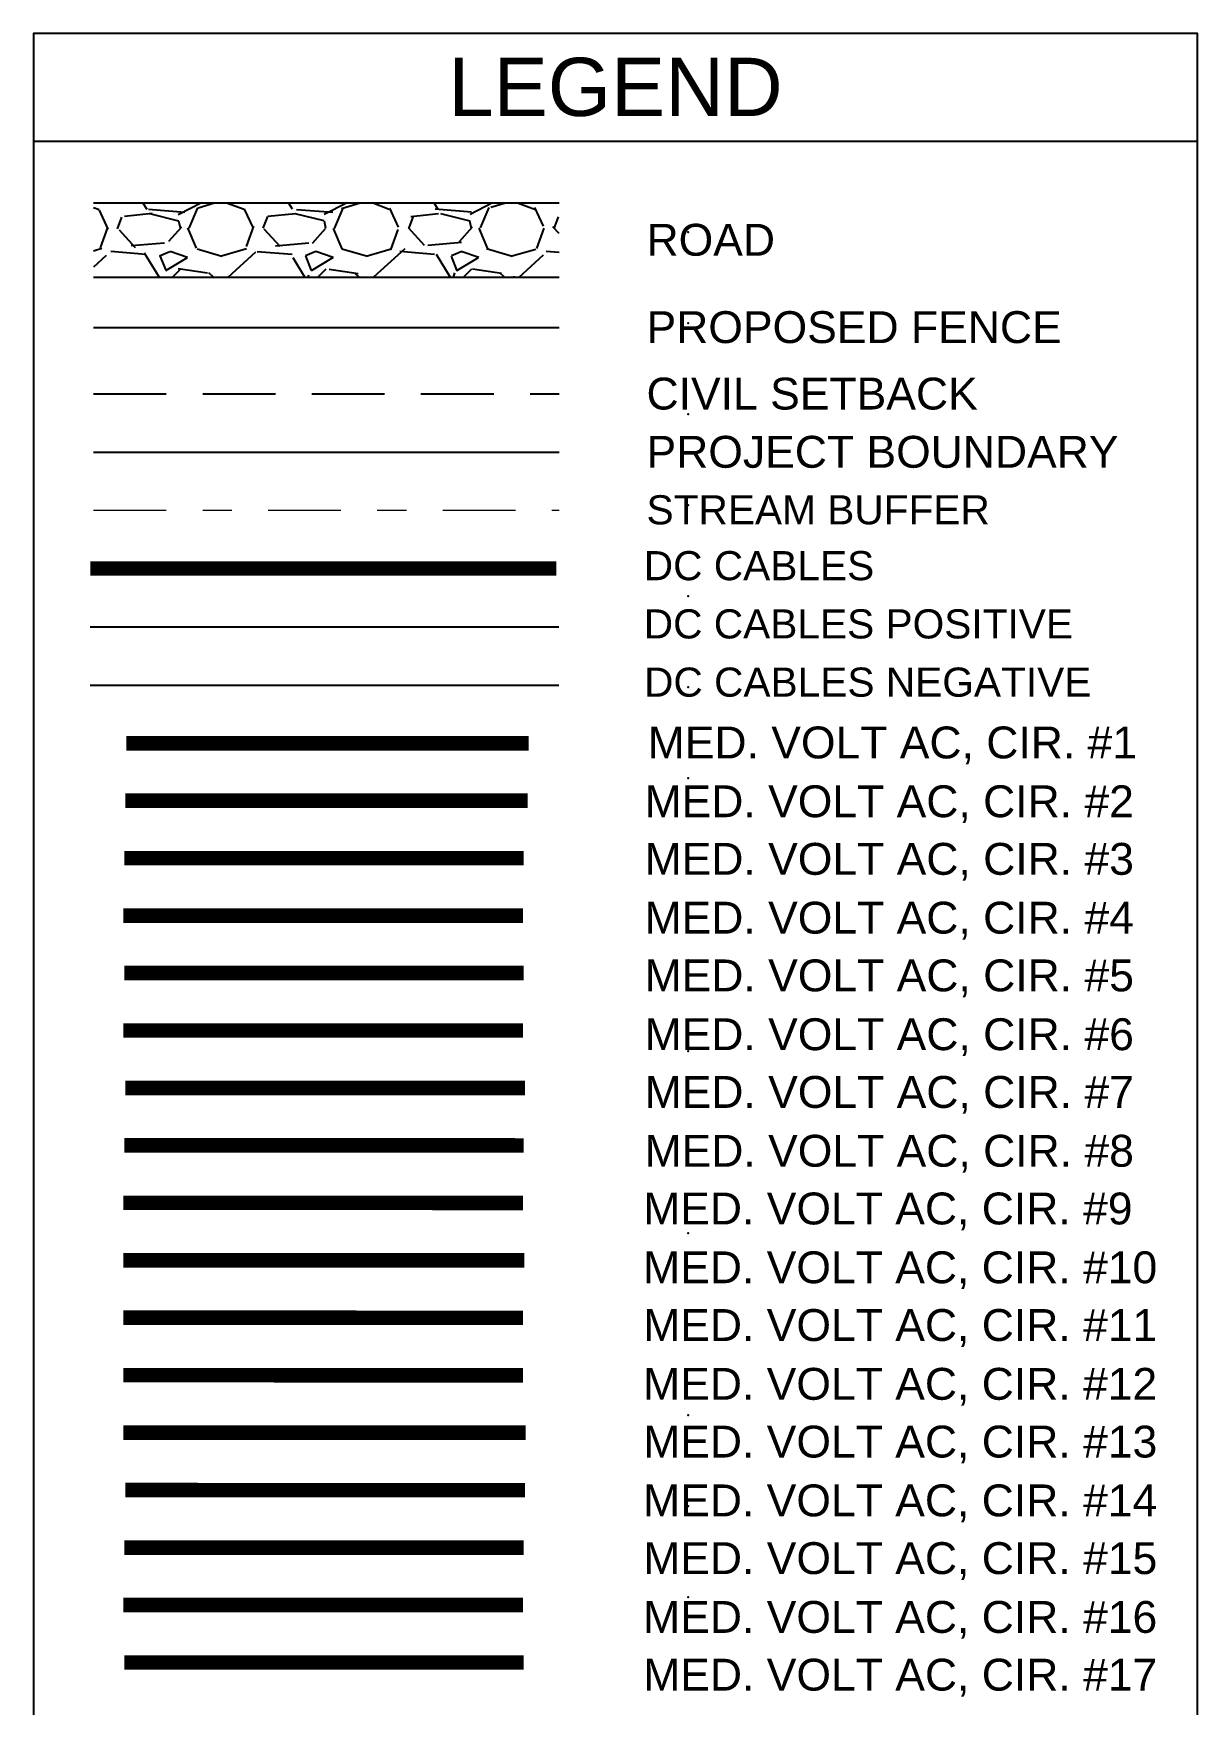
# Model space of a CAD drawing. Header units: feet. Extents: x -17.1 to 70.2, y -40.9 to 33.5.
# Drawn here: x 66.19 to 70.19, y 27.81 to 33.55 of the extents above; entities that cross this region are included whole.
import ezdxf
from ezdxf.lldxf.tags import DXFTag

# ---------------------------------------------------------------- set-up
doc = ezdxf.new("R2010")
doc.units = ezdxf.units.FT
doc.header["$MEASUREMENT"] = 0
doc.linetypes.add('DASHDOT2', pattern=[0.5, 0.25, -0.125, 0, -0.125])
doc.linetypes.add('DASHED2', pattern=[0.375, 0.25, -0.125])
for name, color, linetype in [('C-FENCE', 92, 'FENCELINE1'), ('C-ROAD', 1, 'Continuous'), ('C-ROAD-HATCH', 252, 'Continuous'), ('G-ANNO-TEXT', 1, 'Continuous'), ('PV-CABL-MV1', 170, 'MV ROUTING #1'), ('PV-CABL-MV10', 130, 'MV ROUTING #10'), ('PV-CABL-MV11', 170, 'MV ROUTING #11'), ('PV-CABL-MV12', 210, 'MV ROUTING #12'), ('PV-CABL-MV13', 170, 'MV ROUTING #13'), ('PV-CABL-MV14', 80, 'MV ROUTING #14'), ('PV-CABL-MV15', 210, 'MV ROUTING #15'), ('PV-CABL-MV16', 10, 'MV ROUTING #16'), ('PV-CABL-MV17', 130, 'MV ROUTING #17'), ('PV-CABL-MV2', 80, 'MV ROUTING #2'), ('PV-CABL-MV3', 210, 'MV ROUTING #3'), ('PV-CABL-MV4', 10, 'MV ROUTING #4'), ('PV-CABL-MV5', 130, 'MV ROUTING #5'), ('PV-CABL-MV6', 190, 'MV ROUTING #6'), ('PV-CABL-MV7', 80, 'MV ROUTING #7'), ('PV-CABL-MV8', 210, 'MV ROUTING #8'), ('PV-CABL-MV9', 10, 'MV ROUTING #9'), ('PV-DC-CABL-UG+', 6, 'DC+'), ('PV-DC-CABL-UG-', 6, 'DC-'), ('PVcase PV Area', 30, 'Continuous')]:
    doc.layers.add(name, color=color, linetype=linetype)
doc.layers.add('EX-BUFFER', color=5, linetype='DASHDOT2', lineweight=9)
doc.layers.add('G-NPLT', color=67, linetype='Continuous', plot=False)
doc.layers.add('PV-DC-CABL-UG', color=6, linetype='DC', true_color=0xff00ff)
doc.styles.add('NEI-A', font='arial.ttf')
tags = doc.linetypes.add('DC', pattern='A,0.176989,-0.049113,["DC",NEI-A,S=0.1,R=0,X=0,Y=-0.05],-0.250887,0.176989', length=0.653978).pattern_tags.tags
tags[6] = DXFTag(74, 10)
tags = doc.linetypes.add('DC+', pattern='A,0.176989,-0.049113,["DC+",NEI-A,S=0.1,R=0,X=0,Y=-0.05],-0.049113,-0.250887,0.176989', length=0.7030909999999999).pattern_tags.tags
tags[6] = DXFTag(74, 10)
tags = doc.linetypes.add('DC-', pattern='A,0.176989,-0.049113,["DC-",NEI-A,S=0.1,R=0,X=0,Y=-0.05],-0.049113,-0.250887,0.176989', length=0.7030909999999999).pattern_tags.tags
tags[6] = DXFTag(74, 10)
doc.linetypes.add('FENCELINE1', pattern='A,0.25,-0.1,[133,ltypeshp.shx,S=0.1,R=0,X=-0.1,Y=0],-0.1,1', length=1.45)
doc.linetypes.add('MV ROUTING #1', pattern='A,1,-0.25,0,0.1,-0.25,["MV1",NEI-A,S=0.5,R=0,X=0,Y=-0.2],-1.5', length=3.1)
tags = doc.linetypes.add('MV ROUTING #10', pattern='A,1,-0.25,0,0.1,-0.25,["MV10",NEI-A,S=0.5,R=0,X=0,Y=-0.2],-1.99', length=3.59).pattern_tags.tags
tags[12] = DXFTag(74, 10)
tags = doc.linetypes.add('MV ROUTING #11', pattern='A,1,-0.25,0,0.1,-0.25,["MV11",NEI-A,S=0.5,R=0,X=0,Y=-0.2],-1.99', length=3.59).pattern_tags.tags
tags[12] = DXFTag(74, 10)
tags = doc.linetypes.add('MV ROUTING #12', pattern='A,1,-0.25,0,0.1,-0.25,["MV12",NEI-A,S=0.5,R=0,X=0,Y=-0.2],-1.99', length=3.59).pattern_tags.tags
tags[12] = DXFTag(74, 10)
tags = doc.linetypes.add('MV ROUTING #13', pattern='A,1,-0.25,0,0.1,-0.25,["MV13",NEI-A,S=0.5,R=0,X=0,Y=-0.2],-1.99', length=3.59).pattern_tags.tags
tags[12] = DXFTag(74, 10)
tags = doc.linetypes.add('MV ROUTING #14', pattern='A,1,-0.25,0,0.1,-0.25,["MV14",NEI-A,S=0.5,R=0,X=0,Y=-0.2],-1.99', length=3.59).pattern_tags.tags
tags[12] = DXFTag(74, 10)
tags = doc.linetypes.add('MV ROUTING #15', pattern='A,1,-0.25,0,0.1,-0.25,["MV15",NEI-A,S=0.5,R=0,X=0,Y=-0.2],-1.99', length=3.59).pattern_tags.tags
tags[12] = DXFTag(74, 10)
tags = doc.linetypes.add('MV ROUTING #16', pattern='A,1,-0.25,0,0.1,-0.25,["MV16",NEI-A,S=0.5,R=0,X=0,Y=-0.2],-1.99', length=3.59).pattern_tags.tags
tags[12] = DXFTag(74, 10)
tags = doc.linetypes.add('MV ROUTING #17', pattern='A,1,-0.25,0,0.1,-0.25,["MV17",NEI-A,S=0.5,R=0,X=0,Y=-0.2],-1.99', length=3.59).pattern_tags.tags
tags[12] = DXFTag(74, 10)
doc.linetypes.add('MV ROUTING #2', pattern='A,1,-0.25,0,0.1,-0.25,["MV2",NEI-A,S=0.5,R=0,X=0,Y=-0.2],-1.5', length=3.1)
doc.linetypes.add('MV ROUTING #3', pattern='A,1,-0.25,0,0.1,-0.25,["MV3",NEI-A,S=0.5,R=0,X=0,Y=-0.2],-1.5', length=3.1)
doc.linetypes.add('MV ROUTING #4', pattern='A,1,-0.25,0,0.1,-0.25,["MV4",NEI-A,S=0.5,R=0,X=0,Y=-0.2],-1.5', length=3.1)
doc.linetypes.add('MV ROUTING #5', pattern='A,1,-0.25,0,0.1,-0.25,["MV5",NEI-A,S=0.5,R=0,X=0,Y=-0.2],-1.5', length=3.1)
doc.linetypes.add('MV ROUTING #6', pattern='A,1,-0.25,0,0.1,-0.25,["MV6",NEI-A,S=0.5,R=0,X=0,Y=-0.2],-1.5', length=3.1)
tags = doc.linetypes.add('MV ROUTING #7', pattern='A,1,-0.25,0,0.1,-0.25,["MV7",NEI-A,S=0.5,R=0,X=0,Y=-0.2],-1.5', length=3.1).pattern_tags.tags
tags[12] = DXFTag(74, 10)
tags = doc.linetypes.add('MV ROUTING #8', pattern='A,1,-0.25,0,0.1,-0.25,["MV8",NEI-A,S=0.5,R=0,X=0,Y=-0.2],-1.5', length=3.1).pattern_tags.tags
tags[12] = DXFTag(74, 10)
tags = doc.linetypes.add('MV ROUTING #9', pattern='A,1,-0.25,0,0.1,-0.25,["MV9",NEI-A,S=0.5,R=0,X=0,Y=-0.2],-1.5', length=3.1).pattern_tags.tags
tags[12] = DXFTag(74, 10)

# ---------------------------------------------------------------- blocks, each defined once
blk = doc.blocks.new('*U31')
blk.add_lwpolyline([(-2, -11.62), (2, -11.62), (2, 0), (-2, 0)], close=True)
blk.add_lwpolyline([(-2, -0.3699999999999992), (2, -0.3699999999999992)])
at = {"layer": 'G-NPLT'}
for p in [(0.25, -0.6824999999999992), (0.25, -0.9949999999999992), (0.25, -1.307499999999999), (0.25, -1.619999999999999), (0.25, -1.932499999999999), (0.25, -2.244999999999999), (0.25, -2.557499999999999), (0.25, -2.869999999999999), (0.25, -3.182499999999999), (0.25, -3.494999999999999), (0.25, -3.807499999999999), (0.25, -4.119999999999999), (0.25, -4.432499999999999), (0.25, -4.744999999999999), (0.25, -5.057499999999999), (0.25, -5.369999999999999), (0.25, -5.682499999999999)]:
    blk.add_point(p, dxfattribs=at)
at = {"layer": 'G-ANNO-TEXT', "insert": (0, -0.1849999999999996), "char_height": 0.2, "attachment_point": 5, "style": 'NEI-A'}
blk.add_mtext_dynamic_manual_height_columns('LEGEND', width=3.607447826231223, gutter_width=0.625, heights=[0], dxfattribs=at)

msp = doc.modelspace()

# ---------------------------------------------------------------- hatches: boundary and pattern name
at = {"layer": 'C-ROAD-HATCH'}
h = msp.add_hatch(dxfattribs=at)
h.set_pattern_fill('GRAVEL', color=256, scale=0.5)
h.set_pattern_definition([(228.012787504, (33.19582731884485, -0.6268184818479838), (-4.000000000000031, -4.500000000000002), [0.067268, -6.659544023536849]), (184.969740728, (33.15082731884485, -0.676818481847981), (5.999999999999988, 0.5000000000000175), [0.115434, -11.427962380615]), (132.510447078, (33.03582731884485, -0.6868184818479861), (5.000000000000059, -5.499999999999932), [0.08139400000000001, -8.05801629804985]), (267.273689006, (32.84082731884484, -0.8118184818479861), (0.5000000000000121, 10.00000000000001), [0.1051189999999997, -10.40677902081446]), (292.833654178, (32.83582731884485, -0.916818481847983), (-2.499999999999994, 6.000000000000014), [0.1030774999999997, -10.20468656404411]), (357.273689006, (32.87582731884485, -1.011818481847982), (-10.00000000000001, 0.5000000000000128), [0.1051189999999997, -10.40677902081446]), (37.6942404667, (32.98082731884485, -1.016818481847984), (-6.499999999999999, -4.999999999999987), [0.1390145, -13.762424274458]), (72.2553283749, (33.09082731884484, -0.9318184818479835), (3.500000000000014, 11), [0.1312439999999993, -12.99316074840665]), (121.429565615, (33.13082731884485, -0.8068184818479835), (-4.00000000000001, 6.499999999999994), [0.105475, -10.4420365548645]), (175.236358309, (33.07582731884485, -0.7168184818479872), (5.499999999999992, -0.500000000000019), [0.120416, -5.90038128939615]), (222.397437798, (32.95582731884485, -0.7068184818479821), (-5.999999999999981, -5.499999999999986), [0.155724, -15.41668750239745]), (138.814074834, (33.33582731884485, -0.8168184818479816), (-3.500000000000016, 3), [0.05315049999999982, -5.261922406367328]), (171.46923439, (33.29582731884485, -0.781818481847985), (6.499999999999999, -0.9999999999999976), [0.1011185, -10.0107557080785]), (225, (33.19582731884485, -0.7668184818479844), (-5.551115123125783e-17, -0.4999999999999665), [0.0707105, -0.63639628118655]), (203.198590514, (33.16082731884485, -0.7068184818479821), (2.499999999999995, 0.9999999999999877), [0.038079, -3.76980755293195]), (291.801409486, (33.12582731884485, -0.7218184818479827), (-0.499999999999842, 1.500000000000051), [0.0538515, -2.63873090356725]), (30.96375653209999, (33.14582731884485, -0.771818481847987), (1.500000000000027, 0.9999999999999898), [0.0874645, -2.82801144742265]), (161.565051177, (33.22082731884485, -0.7268184818479853), (1.000000000000006, -0.4999999999999883), [0.06324549999999966, -1.517893330084194]), (16.389540334, (32.83582731884485, -0.7218184818479827), (4.999999999999983, 1.500000000000022), [0.0886, -8.7714225733347]), (70.3461759419, (32.92082731884485, -0.6968184818479841), (-2.00000000000061, -5.500000000001698), [0.0743305, -7.3587038736595]), (293.198590514, (33.22082731884485, -0.6268184818479838), (-0.9999999999999852, 2.499999999999996), [0.0761575, -3.73172905293195]), (343.610459666, (33.25082731884485, -0.6968184818479841), (-4.999999999999983, 1.500000000000022), [0.08859999999999965, -8.771422573334455]), (339.44395478, (32.83582731884485, -1.031818481847985), (-2.500000000000018, 1.000000000000012), [0.08543999999999966, -4.186561872658728]), (294.775140569, (32.91582731884485, -1.061818481847986), (-2.500000000000003, 5.500000000000001), [0.071589, -7.087321531638]), (66.8014094864, (33.22582731884485, -1.126818481847984), (0.9999999999999906, 2.499999999999985), [0.0761575, -3.73172905293195]), (17.3540246363, (33.25582731884485, -1.056818481847984), (-6.499999999999988, -1.999999999999981), [0.0838155, -8.29771180712]), (69.44395478040002, (32.98082731884485, -1.126818481847984), (-1.000000000000004, -2.499999999999977), [0.04271999999999983, -4.229281872658728]), (101.309932474, (33.19582731884485, -1.126818481847984), (-0.4999999999999819, 2.000000000000006), [0.025495, -2.5240147567964]), (165.963756532, (33.19082731884485, -1.101818481847985), (1.499999999999979, -0.5000000000000007), [0.1030775, -1.95847531280885]), (186.009005957, (33.09082731884484, -1.076818481847987), (5.000000000000023, 0.4999999999999916), [0.095525, -9.456961587271401]), (303.690067526, (33.14582731884485, -0.8168184818479816), (-0.4999999999999936, 0.9999999999999929), [0.07211099999999965, -1.730664637731995]), (353.157226587, (33.18582731884485, -0.8768184818479838), (8.500000000000007, -1.000000000000026), [0.125897, -12.46378131201415]), (60.9453959009, (33.31082731884485, -0.8918184818479844), (-1.999999999999988, -3.499999999999988), [0.051478, -5.0963370704935]), (90, (33.33582731884485, -0.8468184818479827), (-0.4999999999999999, 0.5), [0.03, -0.47]), (120.256437164, (33.08082731884485, -1.061818481847986), (2.000000000000004, -3.500000000000004), [0.069462, -6.876759994724901]), (48.01278750420001, (33.04582731884485, -1.001818481847984), (4, 4.499999999999988), [0.134536, -6.592276023536849]), (0, (33.13582731884485, -0.9018184818479824), (0.5, 0.5), [0.13, -0.37]), (325.3048464690001, (33.26582731884485, -0.9018184818479824), (5.000000000000069, -3.499999999999913), [0.07905699999999966, -7.826637150420978]), (254.054604099, (33.33082731884485, -0.9468184818479841), (-0.5000000000000189, -2.000000000000002), [0.072801, -3.56725394464025]), (207.645975364, (33.31082731884485, -1.016818481847984), (-9.499999999999975, -5.000000000000024), [0.1185325, -11.7347370911297]), (175.42607874, (33.20582731884485, -1.071818481847984), (-6.499999999999977, 0.5000000000000007), [0.1253995, -12.41453670398445])])
h.paths.add_polyline_path([(68.00083384306672, 32.96445020909768), (66.40083384306672, 32.96445020909767), (66.40083384306672, 32.70803774083453), (68.00083384306672, 32.70803774083455)])

# ---------------------------------------------------------------- linework, layer by layer
at = {"layer": 'C-FENCE', "ltscale": 0.3}
msp.add_lwpolyline([(66.40083384306672, 32.5362439749661), (68.00083384306672, 32.5362439749661)], dxfattribs=at)
at = {"layer": 'C-ROAD', "flags": 128}
for points in [[(66.40083384306672, 32.96445020909767), (68.00083384306672, 32.96445020909765)], [(68.00083384306672, 32.70803774083456), (66.40083384306672, 32.70803774083453)]]:
    msp.add_lwpolyline(points, dxfattribs=at)
at = {"layer": 'EX-BUFFER', "flags": 128}
msp.add_lwpolyline([(66.40083384306672, 31.90803774083452), (68.00083384306672, 31.90803774083452)], dxfattribs=at)
at = {"layer": 'G-ANNO-TEXT', "linetype": 'DASHED2'}
msp.add_lwpolyline([(66.40083384306672, 32.30803774083452), (68.00083384306672, 32.30803774083452)], dxfattribs=at)
at = {"layer": 'PV-CABL-MV1', "linetype": 'MV ROUTING #1', "ltscale": 0.15, "const_width": 0.05}
msp.add_lwpolyline([(66.5137094945286, 31.1080377408345), (67.89614057104669, 31.10786207610198)], dxfattribs=at)
at = {"layer": 'PV-CABL-MV10', "linetype": 'MV ROUTING #10', "ltscale": 0.15, "const_width": 0.05}
msp.add_lwpolyline([(66.5030002721976, 29.33233997836943), (67.88112795004571, 29.3321643136369)], dxfattribs=at)
at = {"layer": 'PV-CABL-MV11', "linetype": 'MV ROUTING #11', "ltscale": 0.15, "const_width": 0.05}
msp.add_lwpolyline([(66.5030002721976, 29.13504030927185), (67.8759714768928, 29.13486464453933)], dxfattribs=at)
at = {"layer": 'PV-CABL-MV12', "linetype": 'MV ROUTING #12', "ltscale": 0.15, "const_width": 0.05}
msp.add_lwpolyline([(66.5030002721976, 28.93774030927185), (67.8759714768928, 28.93756464453933)], dxfattribs=at)
at = {"layer": 'PV-CABL-MV13', "linetype": 'MV ROUTING #13', "ltscale": 0.15, "const_width": 0.05}
msp.add_lwpolyline([(66.5030002721976, 28.74043970410044), (67.88543134871568, 28.74026403936791)], dxfattribs=at)
at = {"layer": 'PV-CABL-MV14', "ltscale": 0.15, "const_width": 0.05}
msp.add_lwpolyline([(66.50990842698513, 28.54313942540833), (67.88287963168034, 28.54296376067581)], dxfattribs=at)
at = {"layer": 'PV-CABL-MV15', "ltscale": 0.15, "const_width": 0.05}
msp.add_lwpolyline([(66.50610735944167, 28.34583991173573), (67.87907856413688, 28.34566424700321)], dxfattribs=at)
at = {"layer": 'PV-CABL-MV16', "ltscale": 0.15, "const_width": 0.05}
msp.add_lwpolyline([(66.5030002721976, 28.14854030927186), (67.8759714768928, 28.14836464453933)], dxfattribs=at)
at = {"layer": 'PV-CABL-MV17', "ltscale": 0.15, "const_width": 0.05}
msp.add_lwpolyline([(66.50610735944167, 27.95123991173574), (67.87907856413688, 27.95106424700321)], dxfattribs=at)
at = {"layer": 'PV-CABL-MV2', "linetype": 'MV ROUTING #2', "ltscale": 0.15, "const_width": 0.05}
msp.add_lwpolyline([(66.50990842698513, 30.91073882628511), (67.89233950350322, 30.91056316155259)], dxfattribs=at)
at = {"layer": 'PV-CABL-MV3', "linetype": 'MV ROUTING #3', "ltscale": 0.15, "const_width": 0.05}
msp.add_lwpolyline([(66.50610735944167, 30.71343991173572), (67.87907856413688, 30.7132642470032)], dxfattribs=at)
at = {"layer": 'PV-CABL-MV4', "linetype": 'MV ROUTING #4', "ltscale": 0.15, "const_width": 0.05}
msp.add_lwpolyline([(66.5030002721976, 30.51614030927184), (67.8759714768928, 30.51596464453932)], dxfattribs=at)
at = {"layer": 'PV-CABL-MV5', "linetype": 'MV ROUTING #5', "ltscale": 0.15, "const_width": 0.05}
msp.add_lwpolyline([(66.50610735944167, 30.31883991173572), (67.87907856413688, 30.3186642470032)], dxfattribs=at)
at = {"layer": 'PV-CABL-MV6', "linetype": 'MV ROUTING #6', "ltscale": 0.15, "const_width": 0.05}
msp.add_lwpolyline([(66.5030002721976, 30.12154030927184), (67.8759714768928, 30.12136464453932)], dxfattribs=at)
at = {"layer": 'PV-CABL-MV7', "linetype": 'MV ROUTING #7', "ltscale": 0.15, "const_width": 0.05}
msp.add_lwpolyline([(66.50990842698513, 29.92423942540832), (67.88287963168034, 29.9240637606758)], dxfattribs=at)
at = {"layer": 'PV-CABL-MV8', "linetype": 'MV ROUTING #8', "ltscale": 0.15, "const_width": 0.05}
msp.add_lwpolyline([(66.50610735944167, 29.72693991173573), (67.87907856413688, 29.7267642470032)], dxfattribs=at)
at = {"layer": 'PV-CABL-MV9', "linetype": 'MV ROUTING #9', "ltscale": 0.15, "const_width": 0.05}
msp.add_lwpolyline([(66.5030002721976, 29.52964030927185), (67.8759714768928, 29.52946464453932)], dxfattribs=at)
at = {"layer": 'PV-DC-CABL-UG', "ltscale": 0.8, "const_width": 0.05}
msp.add_lwpolyline([(66.38925412089571, 31.70795187173417), (67.99099512057572, 31.70795187173417)], dxfattribs=at)
at = {"layer": 'PV-DC-CABL-UG+', "ltscale": 0.8}
msp.add_lwpolyline([(66.38925412089571, 31.50795187173416), (67.99917750001757, 31.50795187173416)], dxfattribs=at)
at = {"layer": 'PV-DC-CABL-UG-', "ltscale": 0.8}
msp.add_lwpolyline([(66.38925412089571, 31.30795187173416), (67.99917750001757, 31.30795187173416)], dxfattribs=at)
at = {"layer": 'PVcase PV Area', "ltscale": 0.025}
msp.add_lwpolyline([(66.40083384306672, 32.10803774083452), (68.00083384306672, 32.10803774083452)], dxfattribs=at)

# ---------------------------------------------------------------- block references
at = {"layer": 'G-ANNO-TEXT'}
msp.add_blockref('*U31', (68.19421581045663, 33.54569877712674), dxfattribs=at)

# ---------------------------------------------------------------- texts
at = {"layer": 'G-ANNO-TEXT', "attachment_point": 4, "style": 'NEI-A'}
for s, insert, char_height, width in [('ROAD', (68.30083384306673, 32.8362439749661), 0.1094, 5.035966917302644), ('PROPOSED FENCE', (68.30083384306673, 32.5362439749661), 0.1094, 5.035966917302644), ('CIVIL SETBACK', (68.30083384306673, 32.30807161846314), 0.1094, 1.832013685846802), ('PROJECT BOUNDARY', (68.30083384306673, 32.10807161859763), 0.1094, 1.62179604638472), ('STREAM BUFFER', (68.30083384306673, 31.9090050385474), 0.1, 1.62179604638472), ('DC CABLES', (68.29131860564658, 31.71721332438186), 0.1, 1.759640032317102), ('DC CABLES POSITIVE', (68.29131860564658, 31.51721332438186), 0.1, 1.759640032317102), ('DC CABLES NEGATIVE', (68.29233722040611, 31.31721332438185), 0.1, 1.759640032317102)]:
    msp.add_mtext(s, dxfattribs=dict(at, insert=insert, char_height=char_height, width=width))
at = {"layer": 'G-ANNO-TEXT', "char_height": 0.1094, "attachment_point": 4, "style": 'NEI-A'}
for s, width, heights, insert in [('MED. VOLT AC, CIR. #1 ', 1.805758388845735, [0], (68.30492503278765, 31.10051674098355)), ('MED. VOLT AC, CIR. #2 ', 1.805758388845735, [0], (68.29407417050066, 30.898537409724)), ('MED. VOLT AC, CIR. #3 ', 1.834225141119934, [0], (68.29421581045665, 30.70078734248519)), ('MED. VOLT AC, CIR. #4 ', 1.834225141119934, [0], (68.29407417050066, 30.49880604795972)), ('MED. VOLT AC, CIR. #5 ', 1.834225141119934, [0], (68.29421581045665, 30.30054414448816)), ('MED. VOLT AC, CIR. #6 ', 1.834225141119934, [0], (68.29407417050066, 30.09856284996269)), ('MED. VOLT AC, CIR. #7 ', 1.816433800586257, [0], (68.29421581045665, 29.90030094649113)), ('MED. VOLT AC, CIR. #8 ', 1.816433800586257, [0], (68.29407417050066, 29.69831965196566)), ('MED. VOLT AC, CIR. #9 ', 1.824850290005688, [0], (68.289355766883, 29.50008725667112)), ('MED. VOLT AC, CIR. #10 ', 1.824850290005688, [0], (68.28921412692702, 29.29810596214565)), ('MED. VOLT AC, CIR. #11 ', 1.803545023046954, [0], (68.289355766883, 29.09984405867409)), ('MED. VOLT AC, CIR. #12 ', 1.803545023046954, [0], (68.28921412692702, 28.89786276414862)), ('MED. VOLT AC, CIR. #13 ', 1.803545023046954, [0], (68.289355766883, 28.69960086067706)), ('MED. VOLT AC, CIR. #14 ', 1.803545023046954, [0], (68.28921412692702, 28.49761956615159)), ('MED. VOLT AC, CIR. #15 ', 1.767962341979601, [0], (68.289355766883, 28.29935766268003)), ('MED. VOLT AC, CIR. #16 ', 1.767962341979601, [0], (68.28921412692702, 28.09737636815456)), ('MED. VOLT AC, CIR. #17 ', 1.778637753720123, [0.2974048203728967], (68.289355766883, 27.899114464683))]:
    msp.add_mtext_dynamic_manual_height_columns(s, width=width, gutter_width=0.546875, heights=heights, dxfattribs=dict(at, insert=insert))

doc.saveas('drawing.dxf')
